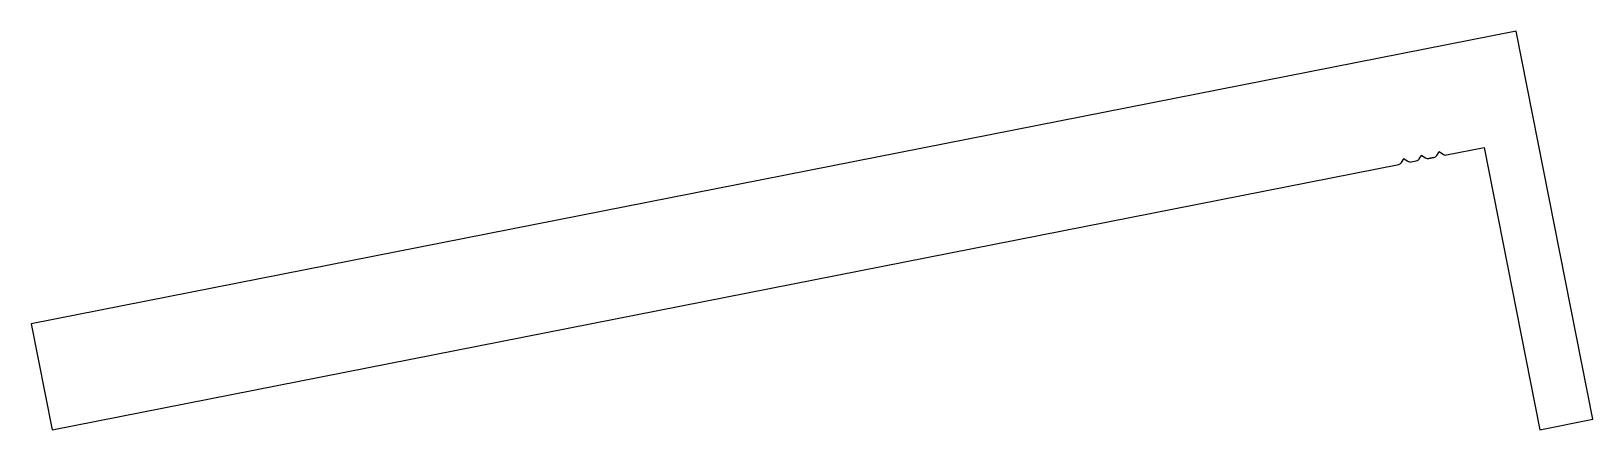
# Model space of a CAD drawing. Extents: x -42.6 to 44.3, y 0.8 to 23.
import ezdxf

# ---------------------------------------------------------------- set-up
doc = ezdxf.new("R2010")
doc.units = 0
doc.layers.add('SGSI', color=2, linetype='CONTINUOUS')

msp = doc.modelspace()

# ---------------------------------------------------------------- linework, layer by layer
at = {"layer": 'SGSI', "color": 7}
for p, q in [((40.056, 22.956), (-42.563, 6.678)), ((44.309, 1.371), (40.056, 22.956)), ((33.67, 15.657), (33.805, 15.858)), ((33.816, 15.86), (34.017, 15.725)), ((34.205, 15.687), (34.492, 15.744)), ((34.651, 15.85), (34.786, 16.051)), ((34.797, 16.053), (34.998, 15.918)), ((35.186, 15.881), (35.473, 15.937)), ((35.473, 15.937), (35.186, 15.881)), ((35.186, 15.881), (35.473, 15.937)), ((35.473, 15.937), (35.186, 15.881)), ((35.186, 15.881), (35.473, 15.937)), ((35.632, 16.043), (35.767, 16.244)), ((35.778, 16.246), (35.979, 16.112)), ((36.167, 16.074), (38.273, 16.489)), ((36.167, 16.074), (36.167, 16.074)), ((38.273, 16.489), (41.366, 0.791)), ((-41.404, 0.791), (33.511, 15.551)), ((33.511, 15.551), (33.511, 15.551)), ((-42.563, 6.678), (-41.404, 0.791)), ((41.366, 0.791), (44.309, 1.371))]:
    msp.add_line(p, q, dxfattribs=at)
for centre, radius, start, end in [((33.463, 15.796), 0.25, 281.1459, 326.1459), ((33.812, 15.853), 0.008, 56.1459, 146.1459), ((34.156, 15.933), 0.25, 236.1459, 281.1459), ((34.444, 15.989), 0.25, 281.1459, 326.1459), ((34.793, 16.047), 0.008, 56.1459, 146.1459), ((35.138, 16.126), 0.25, 236.1459, 281.1459), ((35.425, 16.183), 0.25, 281.1459, 326.1459), ((35.774, 16.24), 0.008, 56.1459, 146.1459), ((36.119, 16.319), 0.25, 236.1459, 281.1459)]:
    msp.add_arc(centre, radius, start, end, dxfattribs=at)

doc.saveas('drawing.dxf')
